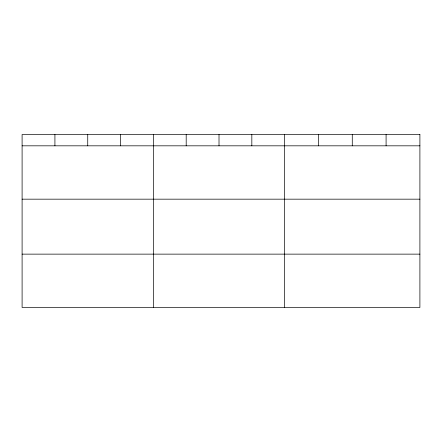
<?xml version="1.0" encoding="UTF-8"?>
<svg xmlns="http://www.w3.org/2000/svg" width="442" height="442" viewBox="0 0 442 442"><rect width="100%" height="100%" fill="white"/><g stroke="black" fill="none" stroke-linecap="round" stroke-linejoin="round"><path stroke-width="0.66" d="M22.1 145.821L419.9 145.821M22.1 199.171L419.9 199.171M22.1 254.133L419.9 254.133M386.087 134.523L386.087 145.821M352.274 134.523L352.274 145.821M318.461 134.523L318.461 145.821M284.648 134.523L284.648 307.477M251.829 134.523L251.829 145.821M219.011 134.523L219.011 145.821M186.192 134.523L186.192 145.821M153.374 134.523L153.374 307.477M120.555 134.523L120.555 145.821M87.737 134.523L87.737 145.821M54.919 134.523L54.919 145.821M419.9 134.523L22.1 134.523L22.1 307.477L419.9 307.477L419.9 134.523"/></g></svg>
